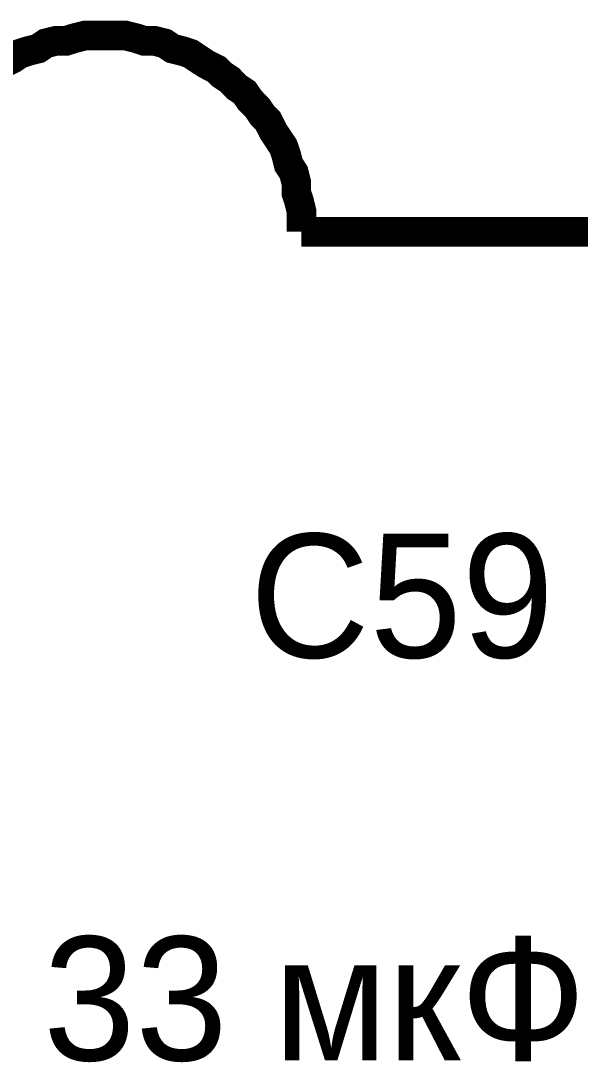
# Model space of a CAD drawing. Header units: inches. Extents: x 0 to 841, y 0 to 594.
# Drawn here: x 752.66 to 758.32, y 379.08 to 389.63 of the extents above; entities that cross this region are included whole.
import ezdxf

# ---------------------------------------------------------------- set-up
doc = ezdxf.new("R2010")
doc.units = ezdxf.units.IN
doc.layers.add('Sheet', color=255, linetype='Continuous')

msp = doc.modelspace()

# ---------------------------------------------------------------- linework, layer by layer
at = {"layer": 'Sheet'}
for points in [[(753.513, 389.476, 0.3, 0.3, 0), (753.409, 389.476, 0.3, 0.3, 0), (753.304, 389.476, 0.3, 0.3, 0), (753.2, 389.45, 0.3, 0.3, 0), (753.121, 389.424, 0.3, 0.3, 0), (753.017, 389.424, 0.3, 0.3, 0), (752.912, 389.398, 0.3, 0.3, 0), (752.834, 389.345, 0.3, 0.3, 0), (752.729, 389.319, 0.3, 0.3, 0), (752.651, 389.293, 0.3, 0.3, 0), (752.573, 389.241, 0.3, 0.3, 0), (752.468, 389.189, 0.3, 0.3, 0)], [(755.499, 387.49, 0.3, 0.3, 0), (755.499, 387.595, 0.3, 0.3, 0), (755.499, 387.699, 0.3, 0.3, 0), (755.473, 387.804, 0.3, 0.3, 0), (755.447, 387.882, 0.3, 0.3, 0), (755.447, 387.987, 0.3, 0.3, 0), (755.421, 388.091, 0.3, 0.3, 0), (755.369, 388.17, 0.3, 0.3, 0), (755.343, 388.274, 0.3, 0.3, 0), (755.316, 388.352, 0.3, 0.3, 0), (755.264, 388.431, 0.3, 0.3, 0), (755.212, 388.509, 0.3, 0.3, 0), (755.16, 388.614, 0.3, 0.3, 0), (755.107, 388.666, 0.3, 0.3, 0), (755.055, 388.744, 0.3, 0.3, 0), (754.977, 388.823, 0.3, 0.3, 0), (754.924, 388.901, 0.3, 0.3, 0), (754.846, 388.953, 0.3, 0.3, 0), (754.768, 389.032, 0.3, 0.3, 0), (754.689, 389.084, 0.3, 0.3, 0), (754.637, 389.136, 0.3, 0.3, 0), (754.533, 389.189, 0.3, 0.3, 0), (754.454, 389.241, 0.3, 0.3, 0), (754.376, 389.293, 0.3, 0.3, 0), (754.297, 389.319, 0.3, 0.3, 0), (754.193, 389.345, 0.3, 0.3, 0), (754.114, 389.398, 0.3, 0.3, 0), (754.01, 389.424, 0.3, 0.3, 0), (753.905, 389.424, 0.3, 0.3, 0), (753.827, 389.45, 0.3, 0.3, 0), (753.722, 389.476, 0.3, 0.3, 0), (753.618, 389.476, 0.3, 0.3, 0), (753.513, 389.476, 0.3, 0.3, 0)], [(755.499, 387.49, 0.3, 0.3, 0), (760.02, 387.49, 0.3, 0.3, 0)]]:
    msp.add_lwpolyline(points, format="xyseb", dxfattribs=at)

# ---------------------------------------------------------------- texts
for s, p in [('C59', (754.977, 383.179)), ('33 мкФ', (752.886, 379.102))]:
    msp.add_text(s, height=1.2543, dxfattribs=at).set_placement(p)

doc.saveas('drawing.dxf')
